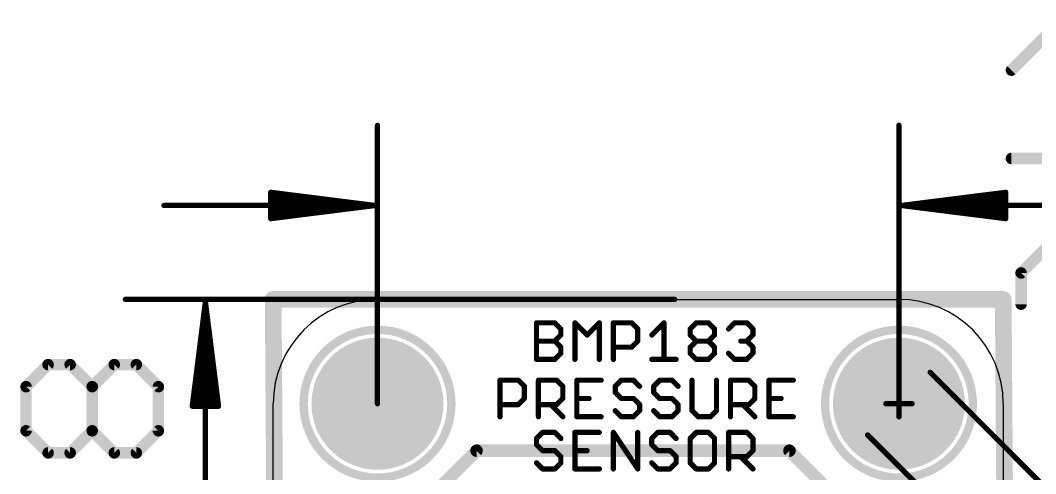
# Model space of a CAD drawing. Extents: x -6.2 to 31.5, y -7.3 to 25.4.
# Drawn here: x -6.16 to 18.57, y 13.54 to 24.57 of the extents above; entities that cross this region are included whole.
import ezdxf

# ---------------------------------------------------------------- set-up
doc = ezdxf.new("R2010")
doc.units = 0
for name, color, linetype in [('1', 12, 'CONTINUOUS'), ('16', 132, 'CONTINUOUS'), ('17', 110, 'CONTINUOUS'), ('20', 53, 'CONTINUOUS'), ('21', 40, 'CONTINUOUS'), ('23', 40, 'CONTINUOUS'), ('47', 253, 'CONTINUOUS')]:
    doc.layers.add(name, color=color, linetype=linetype)

# ---------------------------------------------------------------- blocks, each defined once
blk = doc.blocks.new('ROUNDP')
at = {"const_width": 0.5}
blk.add_lwpolyline([(0, -0.25, 1), (0, 0.25, 1), (0, -0.25)], format="xyb", dxfattribs=at)

msp = doc.modelspace()

# ---------------------------------------------------------------- linework, layer by layer
at = {"layer": '1', "const_width": 0.3048}
for points in [[(4.953, 14.097), (3.683, 12.827)], [(4.953, 14.097), (12.573, 14.097)], [(12.573, 14.097), (14.158, 12.512)]]:
    msp.add_lwpolyline(points, dxfattribs=at)
at = {"layer": '1', "const_width": 0.1524}
for points in [[(4.953, 14.1732, 1), (4.953, 14.0208)], [(5.0069, 14.0431, 1), (4.8991, 14.1509)], [(12.6269, 14.1509, 1), (12.5191, 14.0431)], [(12.573, 14.0208, 1), (12.573, 14.1732)]]:
    msp.add_lwpolyline(points, format="xyb", dxfattribs=at)
at = {"layer": '16', "const_width": 0.4064}
for points in [[(0, 17.78), (17.78, 17.78)], [(0.127, 0), (0, 17.78)], [(17.78, 17.78), (17.907, 0)]]:
    msp.add_lwpolyline(points, dxfattribs=at)
at = {"layer": '16', "const_width": 0.2032}
for points in [[(0, 17.8816, 1), (0, 17.6784)], [(0.1016, 17.7807, 1), (-0.1016, 17.7793)], [(17.8816, 17.7807, 1), (17.6784, 17.7793)], [(17.78, 17.6784, 1), (17.78, 17.8816)]]:
    msp.add_lwpolyline(points, format="xyb", dxfattribs=at)
at = {"layer": '20'}
for p, q in [((2.54, 17.78), (15.24, 17.78)), ((0, 2.54), (0, 15.24)), ((17.78, 15.24), (17.78, 2.54))]:
    msp.add_line(p, q, dxfattribs=at)
for centre, start, end in [((2.54, 15.24), 90, 180), ((15.24, 15.24), 0, 90)]:
    msp.add_arc(centre, 2.54, start, end, dxfattribs=at)
at = {"layer": '21'}
for points, const_width in [([(2.54, 13.44, 1), (2.54, 17.04, 1), (2.54, 13.44)], 0.2032), ([(6.4135, 17.241, 1), (6.4135, 17.1775)], 0.0635), ([(6.4452, 17.2093, 1), (6.3818, 17.2093)], 0.0635), ([(6.8808, 17.2317, 1), (6.8359, 17.1868)], 0.0635), ([(6.8584, 17.1775, 1), (6.8584, 17.241)], 0.0635), ([(7.0384, 17.061, 1), (6.9749, 17.061)], 0.0635), ([(6.9842, 17.0385, 1), (7.0291, 17.0834)], 0.0635), ([(7.3808, 17.2093, 1), (7.3173, 17.2093)], 0.0635), ([(7.3715, 17.2317, 1), (7.3266, 17.1868)], 0.0635), ([(7.9739, 17.2093, 1), (7.9104, 17.2093)], 0.0635), ([(7.9646, 17.1868, 1), (7.9197, 17.2317)], 0.0635), ([(8.3163, 17.2093, 1), (8.2528, 17.2093)], 0.0635), ([(8.2845, 17.241, 1), (8.2845, 17.1775)], 0.0635), ([(8.7519, 17.2317, 1), (8.707, 17.1868)], 0.0635), ([(8.7294, 17.1775, 1), (8.7294, 17.241)], 0.0635), ([(8.9095, 17.061, 1), (8.846, 17.061)], 0.0635), ([(8.8553, 17.0385, 1), (8.9002, 17.0834)], 0.0635), ([(9.5484, 17.2093, 1), (9.4849, 17.2093)], 0.0635), ([(9.5391, 17.1868, 1), (9.4942, 17.2317)], 0.0635), ([(10.1873, 17.061, 1), (10.1238, 17.061)], 0.0635), ([(10.1331, 17.0834, 1), (10.178, 17.0385)], 0.0635), ([(10.3039, 17.241, 1), (10.3039, 17.1775)], 0.0635), ([(10.3263, 17.1868, 1), (10.2814, 17.2317)], 0.0635), ([(10.6229, 17.2317, 1), (10.578, 17.1868)], 0.0635), ([(10.6005, 17.1775, 1), (10.6005, 17.241)], 0.0635), ([(10.7805, 17.061, 1), (10.717, 17.061)], 0.0635), ([(10.7263, 17.0385, 1), (10.7712, 17.0834)], 0.0635), ([(11.0686, 17.0834, 1), (11.1135, 17.0385)], 0.0635), ([(11.2394, 17.241, 1), (11.2394, 17.1775)], 0.0635), ([(11.2618, 17.1868, 1), (11.2169, 17.2317)], 0.0635), ([(11.5584, 17.2317, 1), (11.5135, 17.1868)], 0.0635), ([(11.536, 17.1775, 1), (11.536, 17.241)], 0.0635), ([(11.716, 17.061, 1), (11.6525, 17.061)], 0.0635), ([(11.6618, 17.0385, 1), (11.7067, 17.0834)], 0.0635), ([(15.24, 13.44, 1), (15.24, 17.04, 1), (15.24, 13.44)], 0.2032), ([(6.4135, 16.7961, 1), (6.4135, 16.7326)], 0.0635), ([(6.8808, 16.7868, 1), (6.8359, 16.7419)], 0.0635), ([(6.8359, 16.7868, 1), (6.8808, 16.7419)], 0.0635), ([(6.8584, 16.7326, 1), (6.8584, 16.7961)], 0.0635), ([(6.9749, 16.9127, 1), (7.0384, 16.9127)], 0.0635), ([(7.0291, 16.8902, 1), (6.9842, 16.9351)], 0.0635), ([(7.6232, 16.9351, 1), (7.6681, 16.8902)], 0.0635), ([(7.6232, 16.8902, 1), (7.6681, 16.9351)], 0.0635), ([(8.9002, 16.7419, 1), (8.8553, 16.7868)], 0.0635), ([(9.1976, 16.9351, 1), (9.2425, 16.8902)], 0.0635), ([(10.1238, 16.9127, 1), (10.1873, 16.9127)], 0.0635), ([(10.178, 16.9351, 1), (10.1331, 16.8902)], 0.0635), ([(10.3039, 16.7961, 1), (10.3039, 16.7326)], 0.0635), ([(10.3263, 16.7419, 1), (10.2814, 16.7868)], 0.0635), ([(10.2814, 16.7419, 1), (10.3263, 16.7868)], 0.0635), ([(10.6229, 16.7868, 1), (10.578, 16.7419)], 0.0635), ([(10.578, 16.7868, 1), (10.6229, 16.7419)], 0.0635), ([(10.6005, 16.7326, 1), (10.6005, 16.7961)], 0.0635), ([(10.717, 16.9127, 1), (10.7805, 16.9127)], 0.0635), ([(10.7712, 16.8902, 1), (10.7263, 16.9351)], 0.0635), ([(11.3877, 16.7961, 1), (11.3877, 16.7326)], 0.0635), ([(11.5584, 16.7868, 1), (11.5135, 16.7419)], 0.0635), ([(11.5135, 16.7868, 1), (11.5584, 16.7419)], 0.0635), ([(11.536, 16.7326, 1), (11.536, 16.7961)], 0.0635), ([(11.6525, 16.9127, 1), (11.716, 16.9127)], 0.0635), ([(11.7067, 16.8902, 1), (11.6618, 16.9351)], 0.0635), ([(7.0384, 16.6161, 1), (6.9749, 16.6161)], 0.0635), ([(6.9842, 16.5936, 1), (7.0291, 16.6385)], 0.0635), ([(8.2845, 16.6478, 1), (8.2845, 16.5843)], 0.0635), ([(8.707, 16.6385, 1), (8.7519, 16.5936)], 0.0635), ([(8.7294, 16.5843, 1), (8.7294, 16.6478)], 0.0635), ([(8.846, 16.7644, 1), (8.9095, 16.7644)], 0.0635), ([(10.1873, 16.6161, 1), (10.1238, 16.6161)], 0.0635), ([(10.1331, 16.6385, 1), (10.178, 16.5936)], 0.0635), ([(10.7805, 16.6161, 1), (10.717, 16.6161)], 0.0635), ([(10.7263, 16.5936, 1), (10.7712, 16.6385)], 0.0635), ([(11.716, 16.6161, 1), (11.6525, 16.6161)], 0.0635), ([(11.6618, 16.5936, 1), (11.7067, 16.6385)], 0.0635), ([(6.4135, 16.3513, 1), (6.4135, 16.2878)], 0.0635), ([(6.3818, 16.3195, 1), (6.4452, 16.3195)], 0.0635), ([(6.8359, 16.342, 1), (6.8808, 16.297)], 0.0635), ([(6.8584, 16.2878, 1), (6.8584, 16.3513)], 0.0635), ([(6.9749, 16.4678, 1), (7.0384, 16.4678)], 0.0635), ([(7.0291, 16.4453, 1), (6.9842, 16.4902)], 0.0635), ([(7.3173, 16.3195, 1), (7.3808, 16.3195)], 0.0635), ([(7.9104, 16.3195, 1), (7.9739, 16.3195)], 0.0635), ([(8.2528, 16.3195, 1), (8.3163, 16.3195)], 0.0635), ([(9.2201, 16.3513, 1), (9.2201, 16.2878)], 0.0635), ([(9.4849, 16.3195, 1), (9.5484, 16.3195)], 0.0635), ([(9.8132, 16.2878, 1), (9.8132, 16.3513)], 0.0635), ([(10.1238, 16.4678, 1), (10.1873, 16.4678)], 0.0635), ([(10.178, 16.4902, 1), (10.1331, 16.4453)], 0.0635), ([(10.3039, 16.3513, 1), (10.3039, 16.2878)], 0.0635), ([(10.2814, 16.297, 1), (10.3263, 16.342)], 0.0635), ([(10.578, 16.342, 1), (10.6229, 16.297)], 0.0635), ([(10.6005, 16.2878, 1), (10.6005, 16.3513)], 0.0635), ([(10.717, 16.4678, 1), (10.7805, 16.4678)], 0.0635), ([(10.7712, 16.4453, 1), (10.7263, 16.4902)], 0.0635), ([(11.1135, 16.4902, 1), (11.0686, 16.4453)], 0.0635), ([(11.2394, 16.3513, 1), (11.2394, 16.2878)], 0.0635), ([(11.2169, 16.297, 1), (11.2618, 16.342)], 0.0635), ([(11.5135, 16.342, 1), (11.5584, 16.297)], 0.0635), ([(11.536, 16.2878, 1), (11.536, 16.3513)], 0.0635), ([(11.6525, 16.4678, 1), (11.716, 16.4678)], 0.0635), ([(11.7067, 16.4453, 1), (11.6618, 16.4902)], 0.0635), ([(5.5563, 15.8123, 1), (5.4928, 15.8123)], 0.0635), ([(5.5245, 15.844, 1), (5.5245, 15.7805)], 0.0635), ([(5.9918, 15.8347, 1), (5.9469, 15.7898)], 0.0635), ([(5.9694, 15.7805, 1), (5.9694, 15.844)], 0.0635), ([(6.46, 15.844, 1), (6.46, 15.7805)], 0.0635), ([(6.4918, 15.8123, 1), (6.4283, 15.8123)], 0.0635), ([(6.9273, 15.8347, 1), (6.8824, 15.7898)], 0.0635), ([(6.9049, 15.7805, 1), (6.9049, 15.844)], 0.0635), ([(7.3955, 15.844, 1), (7.3955, 15.7805)], 0.0635), ([(7.4273, 15.8123, 1), (7.3638, 15.8123)], 0.0635), ([(7.9887, 15.7805, 1), (7.9887, 15.844)], 0.0635), ([(8.4793, 15.844, 1), (8.4793, 15.7805)], 0.0635), ([(8.5018, 15.7898, 1), (8.4569, 15.8347)], 0.0635), ([(8.7984, 15.8347, 1), (8.7535, 15.7898)], 0.0635), ([(8.7759, 15.7805, 1), (8.7759, 15.844)], 0.0635), ([(9.4149, 15.844, 1), (9.4149, 15.7805)], 0.0635), ([(9.4373, 15.7898, 1), (9.3924, 15.8347)], 0.0635), ([(9.7339, 15.8347, 1), (9.689, 15.7898)], 0.0635), ([(9.7115, 15.7805, 1), (9.7115, 15.844)], 0.0635), ([(10.2338, 15.8123, 1), (10.1703, 15.8123)], 0.0635), ([(10.827, 15.8123, 1), (10.7635, 15.8123)], 0.0635), ([(11.1376, 15.844, 1), (11.1376, 15.7805)], 0.0635), ([(11.1694, 15.8123, 1), (11.1059, 15.8123)], 0.0635), ([(11.6049, 15.8347, 1), (11.56, 15.7898)], 0.0635), ([(11.5825, 15.7805, 1), (11.5825, 15.844)], 0.0635), ([(12.1049, 15.8123, 1), (12.0414, 15.8123)], 0.0635), ([(12.0731, 15.844, 1), (12.0731, 15.7805)], 0.0635), ([(12.6663, 15.7805, 1), (12.6663, 15.844)], 0.0635), ([(6.1494, 15.664, 1), (6.0859, 15.664)], 0.0635), ([(6.0952, 15.6415, 1), (6.1401, 15.6864)], 0.0635), ([(7.0849, 15.664, 1), (7.0214, 15.664)], 0.0635), ([(7.0307, 15.6415, 1), (7.0756, 15.6864)], 0.0635), ([(8.3628, 15.664, 1), (8.2993, 15.664)], 0.0635), ([(8.3086, 15.6864, 1), (8.3535, 15.6415)], 0.0635), ([(8.9018, 15.6415, 1), (8.9467, 15.6864)], 0.0635), ([(9.2983, 15.664, 1), (9.2348, 15.664)], 0.0635), ([(9.2441, 15.6864, 1), (9.289, 15.6415)], 0.0635), ([(9.8373, 15.6415, 1), (9.8822, 15.6864)], 0.0635), ([(11.7625, 15.664, 1), (11.699, 15.664)], 0.0635), ([(11.7083, 15.6415, 1), (11.7532, 15.6864)], 0.0635), ([(6.0859, 15.3674, 1), (6.1494, 15.3674)], 0.0635), ([(6.1401, 15.3449, 1), (6.0952, 15.3898)], 0.0635), ([(7.0214, 15.3674, 1), (7.0849, 15.3674)], 0.0635), ([(7.0756, 15.3449, 1), (7.0307, 15.3898)], 0.0635), ([(7.3955, 15.3991, 1), (7.3955, 15.3356)], 0.0635), ([(7.6921, 15.3356, 1), (7.6921, 15.3991)], 0.0635), ([(8.3535, 15.5381, 1), (8.3086, 15.4932)], 0.0635), ([(8.2993, 15.5157, 1), (8.3628, 15.5157)], 0.0635), ([(8.4793, 15.3991, 1), (8.4793, 15.3356)], 0.0635), ([(8.4569, 15.3449, 1), (8.5018, 15.3898)], 0.0635), ([(8.7984, 15.3898, 1), (8.7535, 15.3449)], 0.0635), ([(8.7759, 15.3356, 1), (8.7759, 15.3991)], 0.0635), ([(9.2348, 15.5157, 1), (9.2983, 15.5157)], 0.0635), ([(9.289, 15.5381, 1), (9.2441, 15.4932)], 0.0635), ([(9.4149, 15.3991, 1), (9.4149, 15.3356)], 0.0635), ([(9.3924, 15.3449, 1), (9.4373, 15.3898)], 0.0635), ([(9.7339, 15.3898, 1), (9.689, 15.3449)], 0.0635), ([(9.7115, 15.3356, 1), (9.7115, 15.3991)], 0.0635), ([(11.699, 15.3674, 1), (11.7625, 15.3674)], 0.0635), ([(11.7532, 15.3449, 1), (11.7083, 15.3898)], 0.0635), ([(12.0731, 15.3991, 1), (12.0731, 15.3356)], 0.0635), ([(12.3697, 15.3356, 1), (12.3697, 15.3991)], 0.0635), ([(5.5245, 15.2508, 1), (5.5245, 15.1873)], 0.0635), ([(5.9469, 15.2415, 1), (5.9918, 15.1966)], 0.0635), ([(5.9694, 15.1873, 1), (5.9694, 15.2508)], 0.0635), ([(6.46, 15.2508, 1), (6.46, 15.1873)], 0.0635), ([(6.7791, 15.2415, 1), (6.7342, 15.1966)], 0.0635), ([(6.8824, 15.2415, 1), (6.9273, 15.1966)], 0.0635), ([(6.9049, 15.1873, 1), (6.9049, 15.2508)], 0.0635), ([(8.3535, 15.0932, 1), (8.3086, 15.0483)], 0.0635), ([(8.956, 15.2191, 1), (8.8925, 15.2191)], 0.0635), ([(8.8925, 15.0708, 1), (8.956, 15.0708)], 0.0635), ([(8.9018, 15.1966, 1), (8.9467, 15.2415)], 0.0635), ([(8.9467, 15.0483, 1), (8.9018, 15.0932)], 0.0635), ([(9.289, 15.0932, 1), (9.2441, 15.0483)], 0.0635), ([(9.8915, 15.2191, 1), (9.828, 15.2191)], 0.0635), ([(9.828, 15.0708, 1), (9.8915, 15.0708)], 0.0635), ([(9.8373, 15.1966, 1), (9.8822, 15.2415)], 0.0635), ([(9.8822, 15.0483, 1), (9.8373, 15.0932)], 0.0635), ([(10.1703, 15.0708, 1), (10.2338, 15.0708)], 0.0635), ([(10.2245, 15.0932, 1), (10.1796, 15.0483)], 0.0635), ([(10.7635, 15.0708, 1), (10.827, 15.0708)], 0.0635), ([(10.8177, 15.0483, 1), (10.7728, 15.0932)], 0.0635), ([(11.1376, 15.2508, 1), (11.1376, 15.1873)], 0.0635), ([(11.4566, 15.2415, 1), (11.4117, 15.1966)], 0.0635), ([(11.56, 15.2415, 1), (11.6049, 15.1966)], 0.0635), ([(11.5825, 15.1873, 1), (11.5825, 15.2508)], 0.0635), ([(5.4928, 14.9225, 1), (5.5563, 14.9225)], 0.0635), ([(6.4283, 14.9225, 1), (6.4918, 14.9225)], 0.0635), ([(7.0307, 14.9, 1), (7.0756, 14.945)], 0.0635), ([(7.3955, 14.9543, 1), (7.3955, 14.8908)], 0.0635), ([(7.3638, 14.9225, 1), (7.4273, 14.9225)], 0.0635), ([(7.9887, 14.8908, 1), (7.9887, 14.9543)], 0.0635), ([(8.4793, 14.9543, 1), (8.4793, 14.8908)], 0.0635), ([(8.4569, 14.9, 1), (8.5018, 14.945)], 0.0635), ([(8.7535, 14.945, 1), (8.7984, 14.9)], 0.0635), ([(8.7759, 14.8908, 1), (8.7759, 14.9543)], 0.0635), ([(9.4149, 14.9543, 1), (9.4149, 14.8908)], 0.0635), ([(9.3924, 14.9, 1), (9.4373, 14.945)], 0.0635), ([(9.689, 14.945, 1), (9.7339, 14.9)], 0.0635), ([(9.7115, 14.8908, 1), (9.7115, 14.9543)], 0.0635), ([(10.3504, 14.9543, 1), (10.3504, 14.8908)], 0.0635), ([(10.3279, 14.9, 1), (10.3728, 14.945)], 0.0635), ([(10.6245, 14.945, 1), (10.6694, 14.9)], 0.0635), ([(10.647, 14.8908, 1), (10.647, 14.9543)], 0.0635), ([(11.1059, 14.9225, 1), (11.1694, 14.9225)], 0.0635), ([(11.7083, 14.9, 1), (11.7532, 14.945)], 0.0635), ([(12.0731, 14.9543, 1), (12.0731, 14.8908)], 0.0635), ([(12.0414, 14.9225, 1), (12.1049, 14.9225)], 0.0635), ([(12.6663, 14.8908, 1), (12.6663, 14.9543)], 0.0635), ([(6.5618, 14.574, 1), (6.5618, 14.5105)], 0.0635), ([(6.5842, 14.5198, 1), (6.5393, 14.5647)], 0.0635), ([(6.8808, 14.5647, 1), (6.8359, 14.5198)], 0.0635), ([(6.8584, 14.5105, 1), (6.8584, 14.574)], 0.0635), ([(7.349, 14.574, 1), (7.349, 14.5105)], 0.0635), ([(7.3808, 14.5423, 1), (7.3173, 14.5423)], 0.0635), ([(7.9422, 14.5105, 1), (7.9422, 14.574)], 0.0635), ([(8.3163, 14.5423, 1), (8.2528, 14.5423)], 0.0635), ([(8.311, 14.5599, 1), (8.2581, 14.5246)], 0.0635), ([(8.9095, 14.5423, 1), (8.846, 14.5423)], 0.0635), ([(9.3683, 14.574, 1), (9.3683, 14.5105)], 0.0635), ([(9.3908, 14.5198, 1), (9.3459, 14.5647)], 0.0635), ([(9.6874, 14.5647, 1), (9.6425, 14.5198)], 0.0635), ([(9.6649, 14.5105, 1), (9.6649, 14.574)], 0.0635), ([(10.3039, 14.574, 1), (10.3039, 14.5105)], 0.0635), ([(10.3263, 14.5198, 1), (10.2814, 14.5647)], 0.0635), ([(10.6229, 14.5647, 1), (10.578, 14.5198)], 0.0635), ([(10.6005, 14.5105, 1), (10.6005, 14.574)], 0.0635), ([(11.1228, 14.5423, 1), (11.0593, 14.5423)], 0.0635), ([(11.0911, 14.574, 1), (11.0911, 14.5105)], 0.0635), ([(11.5584, 14.5647, 1), (11.5135, 14.5198)], 0.0635), ([(11.536, 14.5105, 1), (11.536, 14.574)], 0.0635), ([(6.391, 14.4164, 1), (6.436, 14.3715)], 0.0635), ([(6.4452, 14.394, 1), (6.3818, 14.394)], 0.0635), ([(6.9842, 14.3715, 1), (7.0291, 14.4164)], 0.0635), ([(9.2518, 14.394, 1), (9.1883, 14.394)], 0.0635), ([(9.1976, 14.4164, 1), (9.2425, 14.3715)], 0.0635), ([(9.7908, 14.3715, 1), (9.8357, 14.4164)], 0.0635), ([(10.1873, 14.394, 1), (10.1238, 14.394)], 0.0635), ([(10.1331, 14.4164, 1), (10.178, 14.3715)], 0.0635), ([(10.7805, 14.394, 1), (10.717, 14.394)], 0.0635), ([(10.7263, 14.3715, 1), (10.7712, 14.4164)], 0.0635), ([(11.716, 14.394, 1), (11.6525, 14.394)], 0.0635), ([(11.6618, 14.3715, 1), (11.7067, 14.4164)], 0.0635), ([(6.436, 14.2681, 1), (6.391, 14.2232)], 0.0635), ([(6.3818, 14.2457, 1), (6.4452, 14.2457)], 0.0635), ([(6.5618, 14.1291, 1), (6.5618, 14.0656)], 0.0635), ([(6.5393, 14.0749, 1), (6.5842, 14.1198)], 0.0635), ([(6.8808, 14.1198, 1), (6.8359, 14.0749)], 0.0635), ([(6.8584, 14.0656, 1), (6.8584, 14.1291)], 0.0635), ([(7.349, 14.1291, 1), (7.349, 14.0656)], 0.0635), ([(7.6456, 14.0656, 1), (7.6456, 14.1291)], 0.0635), ([(9.2425, 14.2681, 1), (9.1976, 14.2232)], 0.0635), ([(9.1883, 14.2457, 1), (9.2518, 14.2457)], 0.0635), ([(9.3683, 14.1291, 1), (9.3683, 14.0656)], 0.0635), ([(9.3459, 14.0749, 1), (9.3908, 14.1198)], 0.0635), ([(9.6874, 14.1198, 1), (9.6425, 14.0749)], 0.0635), ([(9.6649, 14.0656, 1), (9.6649, 14.1291)], 0.0635), ([(11.6525, 14.0974, 1), (11.716, 14.0974)], 0.0635), ([(11.7067, 14.0749, 1), (11.6618, 14.1198)], 0.0635), ([(6.436, 13.8232, 1), (6.391, 13.7783)], 0.0635), ([(7.0384, 13.9491, 1), (6.9749, 13.9491)], 0.0635), ([(6.9842, 13.9266, 1), (7.0291, 13.9715)], 0.0635), ([(7.0291, 13.7783, 1), (6.9842, 13.8232)], 0.0635), ([(9.2425, 13.8232, 1), (9.1976, 13.7783)], 0.0635), ([(9.845, 13.9491, 1), (9.7815, 13.9491)], 0.0635), ([(9.7908, 13.9266, 1), (9.8357, 13.9715)], 0.0635), ([(9.8357, 13.7783, 1), (9.7908, 13.8232)], 0.0635), ([(10.178, 13.8232, 1), (10.1331, 13.7783)], 0.0635), ([(10.7712, 13.7783, 1), (10.7263, 13.8232)], 0.0635), ([(11.0911, 13.9808, 1), (11.0911, 13.9173)], 0.0635), ([(11.4101, 13.9715, 1), (11.3652, 13.9266)], 0.0635), ([(11.5135, 13.9715, 1), (11.5584, 13.9266)], 0.0635), ([(11.536, 13.9173, 1), (11.536, 13.9808)], 0.0635), ([(6.5618, 13.6843, 1), (6.5618, 13.6207)], 0.0635), ([(6.5393, 13.63, 1), (6.5842, 13.675)], 0.0635), ([(6.8359, 13.675, 1), (6.8808, 13.63)], 0.0635), ([(6.8584, 13.6207, 1), (6.8584, 13.6843)], 0.0635), ([(6.9749, 13.8008, 1), (7.0384, 13.8008)], 0.0635), ([(7.349, 13.6843, 1), (7.349, 13.6207)], 0.0635), ([(7.3173, 13.6525, 1), (7.3808, 13.6525)], 0.0635), ([(7.9422, 13.6207, 1), (7.9422, 13.6843)], 0.0635), ([(8.2528, 13.6525, 1), (8.3163, 13.6525)], 0.0635), ([(8.846, 13.6525, 1), (8.9095, 13.6525)], 0.0635), ([(8.8513, 13.6349, 1), (8.9041, 13.6701)], 0.0635), ([(9.3683, 13.6843, 1), (9.3683, 13.6207)], 0.0635), ([(9.3459, 13.63, 1), (9.3908, 13.675)], 0.0635), ([(9.6425, 13.675, 1), (9.6874, 13.63)], 0.0635), ([(9.6649, 13.6207, 1), (9.6649, 13.6843)], 0.0635), ([(9.7815, 13.8008, 1), (9.845, 13.8008)], 0.0635), ([(10.1238, 13.8008, 1), (10.1873, 13.8008)], 0.0635), ([(10.3039, 13.6843, 1), (10.3039, 13.6207)], 0.0635), ([(10.2814, 13.63, 1), (10.3263, 13.675)], 0.0635), ([(10.578, 13.675, 1), (10.6229, 13.63)], 0.0635), ([(10.6005, 13.6207, 1), (10.6005, 13.6843)], 0.0635), ([(10.717, 13.8008, 1), (10.7805, 13.8008)], 0.0635), ([(11.0593, 13.6525, 1), (11.1228, 13.6525)], 0.0635), ([(11.6618, 13.63, 1), (11.7067, 13.675)], 0.0635)]:
    msp.add_lwpolyline(points, format="xyb", dxfattribs=dict(at, const_width=const_width))
at = {"layer": '21', "const_width": 0.127}
for points in [[(6.4135, 16.3195), (6.4135, 17.2093)], [(6.4135, 17.2093), (6.8584, 17.2093)], [(6.8584, 17.2093), (7.0067, 17.061)], [(7.0067, 17.061), (7.0067, 16.9127)], [(7.349, 16.3195), (7.349, 17.2093)], [(7.349, 17.2093), (7.6456, 16.9127)], [(7.6456, 16.9127), (7.9422, 17.2093)], [(7.9422, 17.2093), (7.9422, 16.3195)], [(8.2845, 16.3195), (8.2845, 17.2093)], [(8.2845, 17.2093), (8.7294, 17.2093)], [(8.7294, 17.2093), (8.8777, 17.061)], [(8.8777, 17.061), (8.8777, 16.7644)], [(9.2201, 16.9127), (9.5166, 17.2093)], [(9.5166, 17.2093), (9.5166, 16.3195)], [(10.1556, 17.061), (10.3039, 17.2093)], [(10.1556, 16.9127), (10.1556, 17.061)], [(10.3039, 17.2093), (10.6005, 17.2093)], [(10.6005, 17.2093), (10.7487, 17.061)], [(10.7487, 17.061), (10.7487, 16.9127)], [(11.0911, 17.061), (11.2394, 17.2093)], [(11.2394, 17.2093), (11.536, 17.2093)], [(11.536, 17.2093), (11.6843, 17.061)], [(11.6843, 17.061), (11.6843, 16.9127)], [(6.4135, 16.7644), (6.8584, 16.7644)], [(7.0067, 16.9127), (6.8584, 16.7644)], [(6.8584, 16.7644), (7.0067, 16.6161)], [(8.8777, 16.7644), (8.7294, 16.6161)], [(10.3039, 16.7644), (10.1556, 16.9127)], [(10.1556, 16.6161), (10.3039, 16.7644)], [(10.3039, 16.7644), (10.6005, 16.7644)], [(10.7487, 16.9127), (10.6005, 16.7644)], [(10.6005, 16.7644), (10.7487, 16.6161)], [(11.536, 16.7644), (11.3877, 16.7644)], [(11.6843, 16.9127), (11.536, 16.7644)], [(11.536, 16.7644), (11.6843, 16.6161)], [(7.0067, 16.6161), (7.0067, 16.4678)], [(8.7294, 16.6161), (8.2845, 16.6161)], [(10.1556, 16.4678), (10.1556, 16.6161)], [(10.7487, 16.6161), (10.7487, 16.4678)], [(11.6843, 16.6161), (11.6843, 16.4678)], [(6.8584, 16.3195), (6.4135, 16.3195)], [(7.0067, 16.4678), (6.8584, 16.3195)], [(9.2201, 16.3195), (9.8132, 16.3195)], [(10.3039, 16.3195), (10.1556, 16.4678)], [(10.6005, 16.3195), (10.3039, 16.3195)], [(10.7487, 16.4678), (10.6005, 16.3195)], [(11.2394, 16.3195), (11.0911, 16.4678)], [(11.536, 16.3195), (11.2394, 16.3195)], [(11.6843, 16.4678), (11.536, 16.3195)], [(5.5245, 14.9225), (5.5245, 15.8123)], [(5.5245, 15.8123), (5.9694, 15.8123)], [(5.9694, 15.8123), (6.1177, 15.664)], [(6.46, 14.9225), (6.46, 15.8123)], [(6.46, 15.8123), (6.9049, 15.8123)], [(6.9049, 15.8123), (7.0532, 15.664)], [(7.9887, 15.8123), (7.3955, 15.8123)], [(7.3955, 15.8123), (7.3955, 14.9225)], [(8.4793, 15.8123), (8.3311, 15.664)], [(8.7759, 15.8123), (8.4793, 15.8123)], [(8.9242, 15.664), (8.7759, 15.8123)], [(9.4149, 15.8123), (9.2666, 15.664)], [(9.7115, 15.8123), (9.4149, 15.8123)], [(9.8597, 15.664), (9.7115, 15.8123)], [(10.2021, 15.8123), (10.2021, 15.0708)], [(10.7953, 15.0708), (10.7953, 15.8123)], [(11.1376, 14.9225), (11.1376, 15.8123)], [(11.1376, 15.8123), (11.5825, 15.8123)], [(11.5825, 15.8123), (11.7308, 15.664)], [(12.6663, 15.8123), (12.0731, 15.8123)], [(12.0731, 15.8123), (12.0731, 14.9225)], [(6.1177, 15.664), (6.1177, 15.3674)], [(7.0532, 15.664), (7.0532, 15.3674)], [(8.3311, 15.664), (8.3311, 15.5157)], [(9.2666, 15.664), (9.2666, 15.5157)], [(11.7308, 15.664), (11.7308, 15.3674)], [(6.1177, 15.3674), (5.9694, 15.2191)], [(7.0532, 15.3674), (6.9049, 15.2191)], [(7.3955, 15.3674), (7.6921, 15.3674)], [(8.3311, 15.5157), (8.4793, 15.3674)], [(8.4793, 15.3674), (8.7759, 15.3674)], [(8.7759, 15.3674), (8.9242, 15.2191)], [(9.2666, 15.5157), (9.4149, 15.3674)], [(9.4149, 15.3674), (9.7115, 15.3674)], [(9.7115, 15.3674), (9.8597, 15.2191)], [(11.7308, 15.3674), (11.5825, 15.2191)], [(12.0731, 15.3674), (12.3697, 15.3674)], [(5.9694, 15.2191), (5.5245, 15.2191)], [(6.9049, 15.2191), (6.46, 15.2191)], [(6.7566, 15.2191), (7.0532, 14.9225)], [(8.4793, 14.9225), (8.3311, 15.0708)], [(8.9242, 15.0708), (8.7759, 14.9225)], [(8.9242, 15.2191), (8.9242, 15.0708)], [(9.4149, 14.9225), (9.2666, 15.0708)], [(9.8597, 15.0708), (9.7115, 14.9225)], [(9.8597, 15.2191), (9.8597, 15.0708)], [(10.2021, 15.0708), (10.3504, 14.9225)], [(10.647, 14.9225), (10.7953, 15.0708)], [(11.5825, 15.2191), (11.1376, 15.2191)], [(11.4342, 15.2191), (11.7308, 14.9225)], [(7.3955, 14.9225), (7.9887, 14.9225)], [(8.7759, 14.9225), (8.4793, 14.9225)], [(9.7115, 14.9225), (9.4149, 14.9225)], [(10.3504, 14.9225), (10.647, 14.9225)], [(12.0731, 14.9225), (12.6663, 14.9225)], [(6.5618, 14.5423), (6.4135, 14.394)], [(6.8584, 14.5423), (6.5618, 14.5423)], [(7.0067, 14.394), (6.8584, 14.5423)], [(7.9422, 14.5423), (7.349, 14.5423)], [(7.349, 14.5423), (7.349, 13.6525)], [(8.2845, 13.6525), (8.2845, 14.5423)], [(8.2845, 14.5423), (8.8777, 13.6525)], [(8.8777, 13.6525), (8.8777, 14.5423)], [(9.3683, 14.5423), (9.2201, 14.394)], [(9.6649, 14.5423), (9.3683, 14.5423)], [(9.8132, 14.394), (9.6649, 14.5423)], [(10.3039, 14.5423), (10.1556, 14.394)], [(10.6005, 14.5423), (10.3039, 14.5423)], [(10.7487, 14.394), (10.6005, 14.5423)], [(11.0911, 13.6525), (11.0911, 14.5423)], [(11.0911, 14.5423), (11.536, 14.5423)], [(11.536, 14.5423), (11.6843, 14.394)], [(6.4135, 14.394), (6.4135, 14.2457)], [(9.2201, 14.394), (9.2201, 14.2457)], [(10.1556, 14.394), (10.1556, 13.8008)], [(10.7487, 13.8008), (10.7487, 14.394)], [(11.6843, 14.394), (11.6843, 14.0974)], [(6.4135, 14.2457), (6.5618, 14.0974)], [(6.5618, 14.0974), (6.8584, 14.0974)], [(6.8584, 14.0974), (7.0067, 13.9491)], [(7.349, 14.0974), (7.6456, 14.0974)], [(9.2201, 14.2457), (9.3683, 14.0974)], [(9.3683, 14.0974), (9.6649, 14.0974)], [(9.6649, 14.0974), (9.8132, 13.9491)], [(11.6843, 14.0974), (11.536, 13.9491)], [(6.5618, 13.6525), (6.4135, 13.8008)], [(7.0067, 13.8008), (6.8584, 13.6525)], [(7.0067, 13.9491), (7.0067, 13.8008)], [(9.3683, 13.6525), (9.2201, 13.8008)], [(9.8132, 13.8008), (9.6649, 13.6525)], [(9.8132, 13.9491), (9.8132, 13.8008)], [(10.1556, 13.8008), (10.3039, 13.6525)], [(10.6005, 13.6525), (10.7487, 13.8008)], [(11.536, 13.9491), (11.0911, 13.9491)], [(11.3877, 13.9491), (11.6843, 13.6525)], [(6.8584, 13.6525), (6.5618, 13.6525)], [(7.349, 13.6525), (7.9422, 13.6525)], [(9.6649, 13.6525), (9.3683, 13.6525)], [(10.3039, 13.6525), (10.6005, 13.6525)]]:
    msp.add_lwpolyline(points, dxfattribs=at)
at = {"layer": '23'}
for p in [(2.54, 15.24), (15.24, 15.24)]:
    msp.add_point(p, dxfattribs=at)
at = {"layer": '47'}
for points, const_width in [([(17.9797, 23.3596), (19.0541, 24.4341)], 0.2794), ([(2.54, 15.24), (2.54, 22.016)], 0.13), ([(15.24, 15.24), (15.24, 22.016)], 0.13), ([(17.9797, 21.2107), (20.1286, 21.2107)], 0.2794), ([(2.475, 20.066), (-0.06, 20.3852)], 0.13), ([(-0.06, 20.3852), (-0.06, 19.7468)], 0.13), ([(2.475, 20.066), (-0.06, 20.326)], 0.13), ([(15.305, 20.066), (17.84, 20.3852)], 0.13), ([(15.305, 20.066), (17.84, 20.326)], 0.13), ([(17.84, 20.3852), (17.84, 19.7468)], 0.13), ([(2.475, 20.066), (-2.66, 20.066)], 0.13), ([(2.475, 20.066), (-0.06, 20.196)], 0.13), ([(-0.06, 19.7468), (2.475, 20.066)], 0.13), ([(-0.06, 19.936), (2.475, 20.066)], 0.13), ([(-0.06, 19.806), (2.475, 20.066)], 0.13), ([(15.305, 20.066), (17.84, 20.196)], 0.13), ([(15.305, 20.066), (30.3719, 20.066)], 0.13), ([(17.84, 19.7468), (15.305, 20.066)], 0.13), ([(17.84, 19.936), (15.305, 20.066)], 0.13), ([(17.84, 19.806), (15.305, 20.066)], 0.13), ([(18.9747, 19.1831), (18.215, 18.4233)], 0.2794), ([(18.215, 18.4233), (18.215, 17.6636)], 0.2794), ([(9.779, 17.78), (-3.601, 17.78)], 0.13), ([(-1.651, 17.715), (-1.9702, 15.18)], 0.13), ([(-1.651, 17.715), (-1.911, 15.18)], 0.13), ([(-1.651, 17.715), (-1.781, 15.18)], 0.13), ([(-1.651, 17.715), (-1.651, 0.065)], 0.13), ([(-1.3318, 15.18), (-1.651, 17.715)], 0.13), ([(-1.521, 15.18), (-1.651, 17.715)], 0.13), ([(-1.391, 15.18), (-1.651, 17.715)], 0.13), ([(-6.0191, 15.655), (-5.4818, 16.1923)], 0.2794), ([(-5.4818, 16.1923), (-4.9446, 16.1923)], 0.2794), ([(-4.9446, 16.1923), (-4.4074, 15.655)], 0.2794), ([(-4.4074, 15.655), (-3.8702, 16.1923)], 0.2794), ([(-3.8702, 16.1923), (-3.3329, 16.1923)], 0.2794), ([(-3.3329, 16.1923), (-2.7957, 15.655)], 0.2794), ([(16.002, 16.002), (20.3654, 11.6386)], 0.13), ([(-6.0191, 14.5806), (-6.0191, 15.655)], 0.2794), ([(-4.4074, 14.5806), (-4.4074, 15.655)], 0.2794), ([(-2.7957, 15.655), (-2.7957, 14.5806)], 0.2794), ([(15.24, 14.9208), (15.24, 15.5592)], 0.13), ([(-1.9702, 15.18), (-1.3318, 15.18)], 0.13), ([(14.9208, 15.24), (15.5592, 15.24)], 0.13), ([(-5.4818, 14.0434), (-6.0191, 14.5806)], 0.2794), ([(-4.4074, 14.5806), (-4.9446, 14.0434)], 0.2794), ([(-3.8702, 14.0434), (-4.4074, 14.5806)], 0.2794), ([(-2.7957, 14.5806), (-3.3329, 14.0434)], 0.2794), ([(14.478, 14.478), (18.8414, 10.1146)], 0.13), ([(-4.9446, 14.0434), (-5.4818, 14.0434)], 0.2794), ([(-3.3329, 14.0434), (-3.8702, 14.0434)], 0.2794)]:
    msp.add_lwpolyline(points, dxfattribs=dict(at, const_width=const_width))
for points, const_width in [([(17.9303, 23.409, 1), (18.0291, 23.3102)], 0.1397), ([(2.5725, 22.016, 1), (2.5075, 22.016)], 0.065), ([(15.2725, 22.016, 1), (15.2075, 22.016)], 0.065), ([(17.9797, 21.2806, 1), (17.9797, 21.1409)], 0.1397), ([(-0.0559, 20.4175, 1), (-0.0641, 20.353)], 0.065), ([(-0.0275, 20.3852, 1), (-0.0925, 20.3852)], 0.065), ([(-0.0567, 20.3583, 1), (-0.0633, 20.2937)], 0.065), ([(17.8725, 20.3852, 1), (17.8075, 20.3852)], 0.065), ([(17.8441, 20.353, 1), (17.8359, 20.4175)], 0.065), ([(17.8433, 20.2937, 1), (17.8367, 20.3583)], 0.065), ([(-2.66, 20.0985, 1), (-2.66, 20.0335)], 0.065), ([(-0.0583, 20.2285, 1), (-0.0617, 20.1635)], 0.065), ([(2.4791, 20.0338, 1), (2.4709, 20.0982)], 0.065), ([(2.4709, 20.0338, 1), (2.4791, 20.0982)], 0.065), ([(2.4783, 20.0337, 1), (2.4717, 20.0983)], 0.065), ([(2.4717, 20.0337, 1), (2.4783, 20.0983)], 0.065), ([(2.4733, 20.0335, 1), (2.4767, 20.0985)], 0.065), ([(2.4767, 20.0335, 1), (2.4733, 20.0985)], 0.065), ([(2.475, 20.0335, 1), (2.475, 20.0985)], 0.065), ([(15.305, 20.0985, 1), (15.305, 20.0335)], 0.065), ([(15.3091, 20.0982, 1), (15.3009, 20.0338)], 0.065), ([(15.3033, 20.0985, 1), (15.3067, 20.0335)], 0.065), ([(15.3067, 20.0985, 1), (15.3033, 20.0335)], 0.065), ([(15.3083, 20.0983, 1), (15.3017, 20.0337)], 0.065), ([(15.3017, 20.0983, 1), (15.3083, 20.0337)], 0.065), ([(15.3009, 20.0982, 1), (15.3091, 20.0338)], 0.065), ([(17.8417, 20.1635, 1), (17.8383, 20.2285)], 0.065), ([(-0.0617, 19.9685, 1), (-0.0583, 19.9035)], 0.065), ([(-0.0633, 19.8383, 1), (-0.0567, 19.7737)], 0.065), ([(-0.0641, 19.779, 1), (-0.0559, 19.7145)], 0.065), ([(17.8359, 19.7145, 1), (17.8441, 19.779)], 0.065), ([(17.8367, 19.7737, 1), (17.8433, 19.8383)], 0.065), ([(17.8383, 19.9035, 1), (17.8417, 19.9685)], 0.065), ([(-0.0925, 19.7468, 1), (-0.0275, 19.7468)], 0.065), ([(17.8075, 19.7468, 1), (17.8725, 19.7468)], 0.065), ([(18.2848, 18.4233, 1), (18.1451, 18.4233)], 0.1397), ([(18.1656, 18.4727, 1), (18.2643, 18.3739)], 0.1397), ([(-3.601, 17.8125, 1), (-3.601, 17.7475)], 0.065), ([(9.779, 17.7475, 1), (9.779, 17.8125)], 0.065), ([(-1.6185, 17.715, 1), (-1.6835, 17.715)], 0.065), ([(-1.6188, 17.7191, 1), (-1.6832, 17.7109)], 0.065), ([(-1.6185, 17.7133, 1), (-1.6835, 17.7167)], 0.065), ([(-1.6185, 17.7167, 1), (-1.6835, 17.7133)], 0.065), ([(-1.6187, 17.7183, 1), (-1.6833, 17.7117)], 0.065), ([(-1.6187, 17.7117, 1), (-1.6833, 17.7183)], 0.065), ([(-1.6188, 17.7109, 1), (-1.6832, 17.7191)], 0.065), ([(18.1451, 17.6636, 1), (18.2848, 17.6636)], 0.1397), ([(-5.4818, 16.2621, 1), (-5.4818, 16.1224)], 0.1397), ([(-5.4324, 16.1429, 1), (-5.5312, 16.2417)], 0.1397), ([(-4.8952, 16.2417, 1), (-4.994, 16.1429)], 0.1397), ([(-4.9446, 16.1224, 1), (-4.9446, 16.2621)], 0.1397), ([(-3.8702, 16.2621, 1), (-3.8702, 16.1224)], 0.1397), ([(-3.8208, 16.1429, 1), (-3.9195, 16.2417)], 0.1397), ([(-3.2835, 16.2417, 1), (-3.3823, 16.1429)], 0.1397), ([(-3.3329, 16.1224, 1), (-3.3329, 16.2621)], 0.1397), ([(16.025, 16.025, 1), (15.979, 15.979)], 0.065), ([(-5.9492, 15.655, 1), (-6.0889, 15.655)], 0.1397), ([(-6.0684, 15.7044, 1), (-5.9697, 15.6057)], 0.1397), ([(-4.4568, 15.7044, 1), (-4.358, 15.6057)], 0.1397), ([(-4.3375, 15.655, 1), (-4.4772, 15.655)], 0.1397), ([(-4.4568, 15.6057, 1), (-4.358, 15.7044)], 0.1397), ([(-2.7258, 15.655, 1), (-2.8656, 15.655)], 0.1397), ([(-2.8451, 15.6057, 1), (-2.7463, 15.7044)], 0.1397), ([(15.2725, 15.5592, 1), (15.2075, 15.5592)], 0.065), ([(-2.0025, 15.1841, 1), (-1.938, 15.1759)], 0.065), ([(-1.9702, 15.2125, 1), (-1.9702, 15.1475)], 0.065), ([(-1.9433, 15.1833, 1), (-1.8787, 15.1767)], 0.065), ([(-1.8135, 15.1817, 1), (-1.7485, 15.1783)], 0.065), ([(-1.5535, 15.1783, 1), (-1.4885, 15.1817)], 0.065), ([(-1.4233, 15.1767, 1), (-1.3587, 15.1833)], 0.065), ([(-1.364, 15.1759, 1), (-1.2995, 15.1841)], 0.065), ([(-1.3318, 15.1475, 1), (-1.3318, 15.2125)], 0.065), ([(2.5075, 15.24, 1), (2.5725, 15.24)], 0.065), ([(14.9208, 15.2725, 1), (14.9208, 15.2075)], 0.065), ([(15.2075, 15.24, 1), (15.2725, 15.24)], 0.065), ([(15.5592, 15.2075, 1), (15.5592, 15.2725)], 0.065), ([(15.2075, 14.9208, 1), (15.2725, 14.9208)], 0.065), ([(-5.9697, 14.63, 1), (-6.0684, 14.5312)], 0.1397), ([(-6.0889, 14.5806, 1), (-5.9492, 14.5806)], 0.1397), ([(-4.358, 14.63, 1), (-4.4568, 14.5312)], 0.1397), ([(-4.4772, 14.5806, 1), (-4.3375, 14.5806)], 0.1397), ([(-4.358, 14.5312, 1), (-4.4568, 14.63)], 0.1397), ([(-2.8656, 14.5806, 1), (-2.7258, 14.5806)], 0.1397), ([(-2.7463, 14.5312, 1), (-2.8451, 14.63)], 0.1397), ([(14.501, 14.501, 1), (14.455, 14.455)], 0.065), ([(-5.4818, 14.1132, 1), (-5.4818, 13.9735)], 0.1397), ([(-5.5312, 13.994, 1), (-5.4324, 14.0928)], 0.1397), ([(-4.994, 14.0928, 1), (-4.8952, 13.994)], 0.1397), ([(-4.9446, 13.9735, 1), (-4.9446, 14.1132)], 0.1397), ([(-3.8702, 14.1132, 1), (-3.8702, 13.9735)], 0.1397), ([(-3.9195, 13.994, 1), (-3.8208, 14.0928)], 0.1397), ([(-3.3823, 14.0928, 1), (-3.2835, 13.994)], 0.1397), ([(-3.3329, 13.9735, 1), (-3.3329, 14.1132)], 0.1397)]:
    msp.add_lwpolyline(points, format="xyb", dxfattribs=dict(at, const_width=const_width))

# ---------------------------------------------------------------- block references
at = {"layer": '17', "xscale": 3.216, "yscale": 3.216}
for p in [(2.54, 15.24), (2.54, 15.24), (15.24, 15.24), (15.24, 15.24)]:
    msp.add_blockref('ROUNDP', p, dxfattribs=at)

doc.saveas('drawing.dxf')
